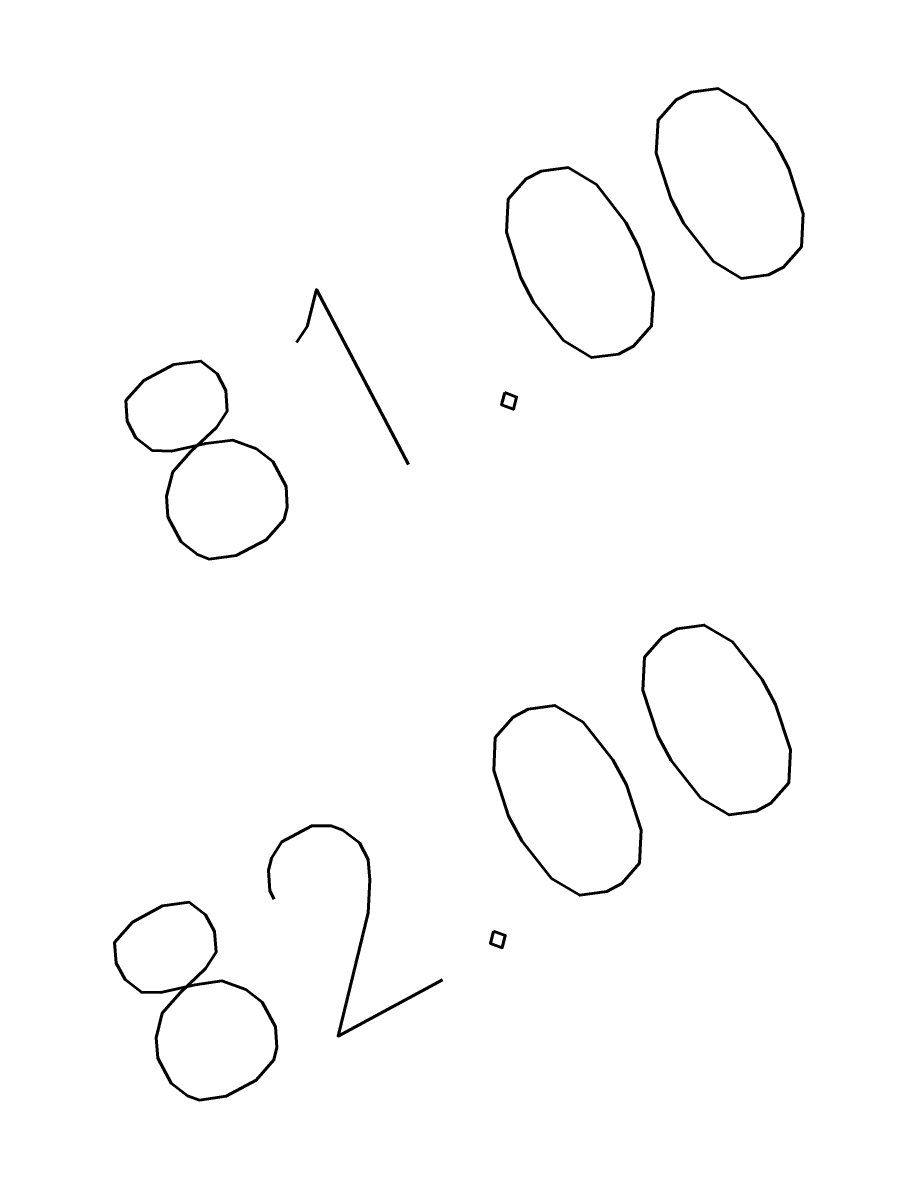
# Model space of a CAD drawing. Header units: metres. Extents: x 729358 to 732680, y 1423022 to 1426117.
# Drawn here: x 731900.87 to 731922.75, y 1425205.71 to 1425234.73 of the extents above; entities that cross this region are included whole.
import ezdxf

# ---------------------------------------------------------------- set-up
doc = ezdxf.new("R2010")
doc.units = ezdxf.units.M
doc.header["$MEASUREMENT"] = 0
doc.layers.add('ACAD_WHA ล่าสุด_พิกัดโครงการ$0$C-TOPO-MINR', color=8, linetype='Continuous')
doc.styles.add('ACAD_WHA ล่าสุด_พิกัดโครงการ$0$Standard', font='simplex.shx')

msp = doc.modelspace()

# ---------------------------------------------------------------- texts
at = {"layer": 'ACAD_WHA ล่าสุด_พิกัดโครงการ$0$C-TOPO-MINR', "color": 7, "linetype": 'Continuous', "lineweight": -3, "extrusion": (-1.32335593512091e-07, 8.688193255004632e-08, 0.9999999999999875), "insert": (731911.8117171827, 1425213.557411253, 82.00020740420305), "char_height": 4.999999999999998, "width": 20.19999999999999, "attachment_point": 5, "text_direction": (0.8807202838408932, 0.4736367612751475, 7.5400164333949e-08), "style": 'ACAD_WHA ล่าสุด_พิกัดโครงการ$0$Standard', "bg_fill": 3, "box_fill_scale": 1.127, "bg_fill_color": 256, "bg_fill_true_color": 13158600, "bg_fill_transparency": 0}
msp.add_mtext('82.00', dxfattribs=at)

# ---------------------------------------------------------------- next in the draw order: texts
at = {"layer": 'ACAD_WHA ล่าสุด_พิกัดโครงการ$0$C-TOPO-MINR', "color": 7, "linetype": 'Continuous', "lineweight": -3, "extrusion": (-1.32335593512091e-07, 8.688193255004632e-08, 0.9999999999999875), "insert": (731912.1133913626, 1425227.174019041, 81.00020626108827), "char_height": 4.999999999999998, "width": 19.23809523809522, "attachment_point": 5, "text_direction": (0.8848129685150007, 0.4659463603760272, 7.660992908152878e-08), "style": 'ACAD_WHA ล่าสุด_พิกัดโครงการ$0$Standard', "bg_fill": 3, "box_fill_scale": 1.127, "bg_fill_color": 256, "bg_fill_true_color": 13158600, "bg_fill_transparency": 0}
msp.add_mtext('81.00', dxfattribs=at)

doc.saveas('drawing.dxf')
